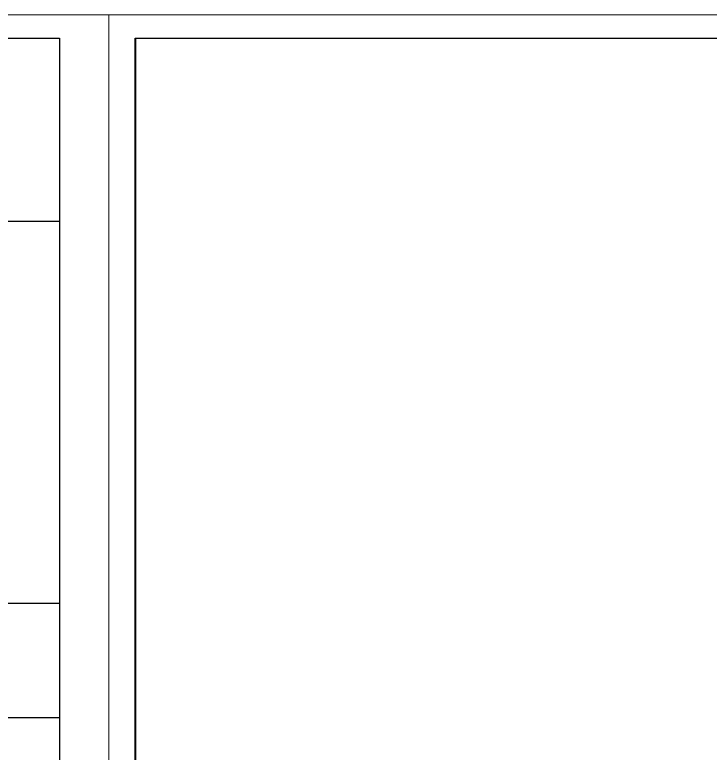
# Model space of a CAD drawing. Header units: millimetres. Extents: x -667 to -468, y -723 to -475.
# Drawn here: x -592.7 to -581.53, y -487.13 to -475.27 of the extents above; entities that cross this region are included whole.
import ezdxf

# ---------------------------------------------------------------- set-up
doc = ezdxf.new("R2010")
doc.units = ezdxf.units.MM
doc.layers.get('0').update_dxf_attribs({"lineweight": 9})
doc.layers.get('Defpoints').update_dxf_attribs({"lineweight": 0})
doc.layers.add('KOP', color=1, linetype='Continuous')

# ---------------------------------------------------------------- blocks, each defined once
blk = doc.blocks.new('EW2433')
at = {"layer": 'Defpoints'}
for p, q in [((482.7963, -195.7493), (482.7963, -209.9267)), ((502.9615, -195.7493), (482.7963, -195.7493)), ((502.9615, -209.9267), (502.9615, -195.7493))]:
    blk.add_line(p, q, dxfattribs=at)
at = {"layer": 'KOP', "color": 11, "ltscale": 0.1}
for p, q in [((483.0215, -209.5956), (483.0215, -195.9497)), ((483.0215, -195.9497), (500.4465, -195.9497)), ((483.0239, -195.9522), (483.0239, -209.5931)), ((500.4441, -195.9522), (483.0239, -195.9522))]:
    blk.add_line(p, q, dxfattribs=at)
at = {"layer": 'KOP', "ltscale": 0.1}
blk.add_line((500.5786, -195.9497), (502.5381, -195.9497), dxfattribs=at)
at = {"layer": 'KOP', "linetype": 'Continuous'}
for p, q in [((500.5786, -195.9497), (502.5381, -195.9497)), ((502.5381, -195.9497), (502.5381, -209.5956))]:
    blk.add_line(p, q, dxfattribs=at)
at = {"layer": 'KOP', "color": 1, "ltscale": 0.1}
for p, q in [((502.5381, -197.5206), (500.5786, -197.5206)), ((502.5381, -200.793), (500.5786, -200.793)), ((502.5381, -201.7719), (500.5786, -201.7719))]:
    blk.add_line(p, q, dxfattribs=at)

msp = doc.modelspace()

# ---------------------------------------------------------------- block references
at = {"xscale": 1.875, "yscale": 1.875, "zscale": 1.875}
for p in [(-1534.239, -108.239), (-1496.429, -108.239)]:
    msp.add_blockref('EW2433', p, dxfattribs=at)

doc.saveas('drawing.dxf')
